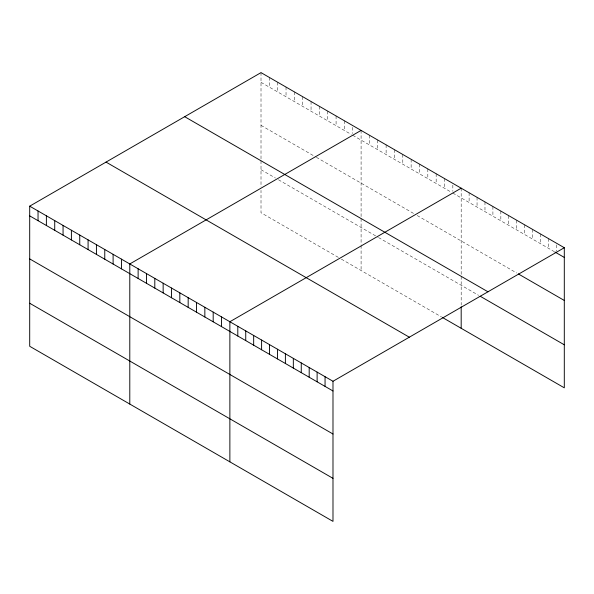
<?xml version="1.0" encoding="UTF-8"?>
<svg xmlns="http://www.w3.org/2000/svg" width="594" height="594" viewBox="0 0 594 594"><rect width="100%" height="100%" fill="white"/><g stroke="black" fill="none" stroke-linecap="round" stroke-linejoin="round"><path stroke-width="0.45" stroke-dasharray="2.97 2.23" d="M261.011 72.624L261.011 159.058M261.011 82.328L351.24 134.422M352.754 135.298L451.321 192.204M452.843 193.08L553.987 251.477M261.011 125.356L315.6 156.875M316.364 157.313L414.174 213.788M417.203 215.54L516.706 272.988M261.011 169.698L275.416 178.014M278.452 179.767L377.777 237.11M378.534 237.548L478.63 295.337M338.35 257.38L261.011 212.734L261.011 190.355M341.379 259.132L441.468 316.914M556.37 244.906L556.37 251.084M548.433 238.565L548.433 248.27M540.503 233.984L540.503 243.689M532.573 229.403L532.573 239.107M524.636 224.829L524.636 234.533M516.706 220.248L516.706 229.952M508.776 215.667L508.776 225.371M500.846 211.085L500.846 220.79M492.909 206.504L492.909 216.216M484.979 201.93L484.979 211.635M477.049 197.349L477.049 207.054M469.111 192.768L469.111 202.472M461.182 188.187L461.182 274.621M461.182 276.396L461.182 305.064M452.843 185.135L452.843 191.313M444.498 178.556L444.498 188.261M436.159 173.745L436.159 183.449M427.821 168.926L427.821 178.631M419.483 164.115L419.483 173.819M411.137 159.296L411.137 169M402.799 154.485L402.799 164.189M394.461 149.666L394.461 159.37M386.115 144.854L386.115 154.559M377.777 140.036L377.777 149.74M369.438 135.224L369.438 144.929M361.093 130.405L361.093 216.84M361.093 218.614L361.093 244.691M361.093 245.552L361.093 270.515M352.754 127.354L352.754 133.531M344.416 120.775L344.416 130.48M336.078 115.956L336.078 125.668M327.732 111.145L327.732 120.849M319.394 106.326L319.394 116.03M311.056 101.515L311.056 111.219M302.71 96.696L302.71 106.4M294.372 91.884L294.372 101.589M286.033 87.066L286.033 96.77M277.695 82.254L277.695 91.959M269.349 77.435L269.349 87.14M261.011 160.833L261.011 186.91"/><path stroke-width="0.89" d="M29.7 206.17L332.989 381.266L332.989 521.376L29.7 346.28L29.7 206.17L261.011 72.624L564.3 247.72L564.3 387.83L442.226 317.352M361.093 130.405L129.789 263.951L129.789 404.061M461.182 188.187L229.871 321.733L229.871 461.842M332.989 381.266L564.3 247.72M554.781 251.93L564.3 257.432M518.295 273.901L564.3 300.46M184.675 116.691L487.971 291.795M480.219 296.257L564.3 344.802M106.029 162.095L409.325 337.199M29.7 215.874L332.989 390.978M29.7 258.902L332.989 434.006M29.7 303.244L332.989 478.348M461.182 306.779L461.182 328.296M325.059 376.693L325.059 386.397M317.122 372.111L317.122 381.816M309.192 367.53L309.192 377.235M301.262 362.949L301.262 372.653M293.332 358.375L293.332 368.08M285.395 353.794L285.395 363.498M277.465 349.213L277.465 358.917M269.535 344.631L269.535 354.336M261.598 340.05L261.598 349.762M253.668 335.476L253.668 345.181M245.738 330.895L245.738 340.6M237.8 326.314L237.8 336.018M221.532 316.921L221.532 326.626M213.187 312.102L213.187 321.807M204.848 307.291L204.848 316.996M196.51 302.472L196.51 312.177M188.172 297.661L188.172 307.365M179.826 292.842L179.826 302.546M171.488 288.031L171.488 297.735M163.15 283.212L163.15 292.916M154.804 278.4L154.804 288.105M146.466 273.582L146.466 283.286M138.127 268.77L138.127 278.475M121.443 259.132L121.443 268.844M113.105 254.321L113.105 264.026M104.767 249.502L104.767 259.214M96.421 244.691L96.421 254.395M88.083 239.872L88.083 249.577M79.745 235.061L79.745 244.765M71.399 230.242L71.399 239.946M63.061 225.43L63.061 235.135M54.722 220.612L54.722 230.316M46.384 215.8L46.384 225.505M38.038 210.981L38.038 220.686"/></g></svg>
